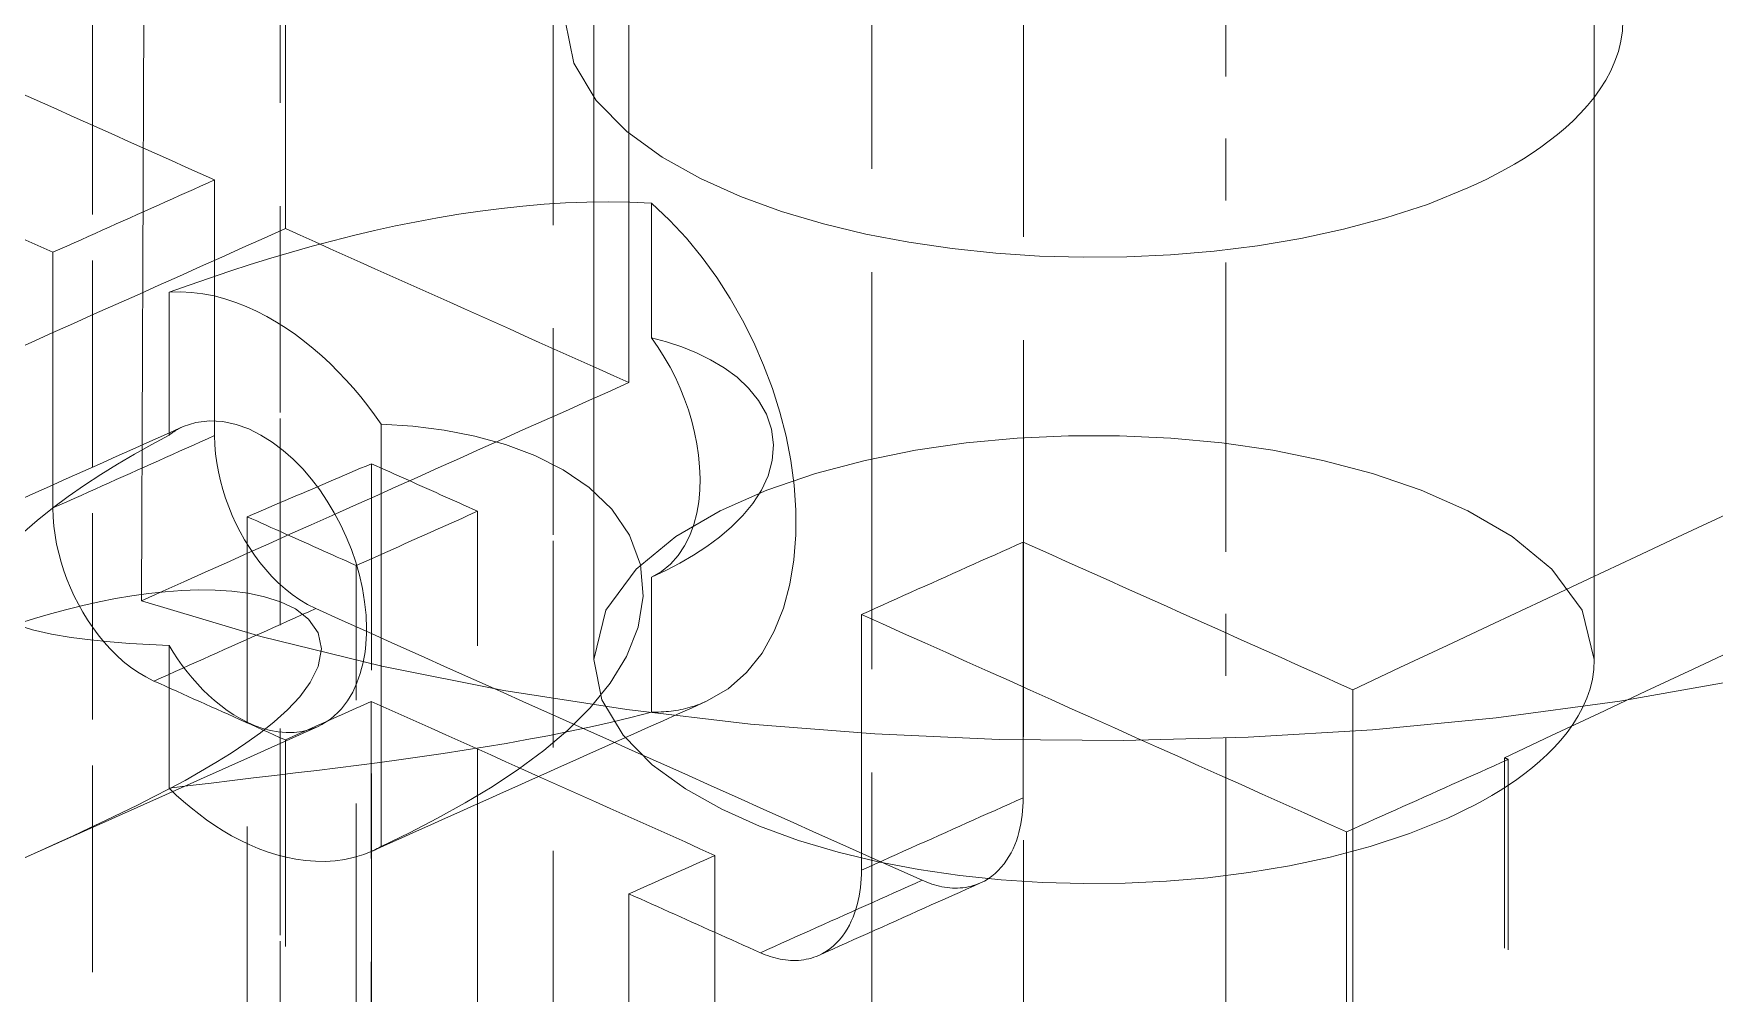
# Model space of a CAD drawing. Header units: millimetres. Extents: x 10 to 410, y 10 to 287.
# Drawn here: x 306.114 to 310.183, y 203.581 to 205.904 of the extents above; entities that cross this region are included whole.
import ezdxf

# ---------------------------------------------------------------- set-up
doc = ezdxf.new("R2010")
doc.units = ezdxf.units.MM
doc.linetypes.add('CENTER', pattern=[1.15, 0.7, -0.15, 0.15, -0.15])
doc.linetypes.add('DASHED', pattern=[0.75, 0.5, -0.25])
doc.layers.add('CENTER', color=4, linetype='CENTER', lineweight=13)
doc.layers.add('HIDDEN', color=8, linetype='DASHED', lineweight=18)

msp = doc.modelspace()

# ---------------------------------------------------------------- linework, layer by layer
at = {"layer": 'CENTER'}
msp.add_line((309, 169), (309, 273), dxfattribs=at)
at = {"layer": 'HIDDEN'}
for points in [[(307.4696, 204.389), (307.4696, 204.7845), (307.4696, 205.18), (307.4696, 205.5755), (307.4696, 205.971), (307.4696, 206.3664), (307.4696, 206.7619), (307.4696, 207.1574), (307.4696, 207.5529), (307.4696, 207.9484), (307.4696, 208.3439), (307.4696, 208.7394), (307.4696, 209.1349), (307.4696, 209.5304), (307.4696, 209.9258), (307.4696, 210.3213), (307.4696, 210.7168), (307.4696, 211.1123), (307.4696, 211.5078), (307.4696, 211.9033), (307.4696, 212.2988), (307.4696, 212.6943), (307.4696, 213.0898), (307.4696, 213.4852)], [(309.8919, 204.389), (309.8919, 204.7845), (309.8919, 205.18), (309.8919, 205.5755), (309.8919, 205.971), (309.8919, 206.3664), (309.8919, 206.7619), (309.8919, 207.1574), (309.8919, 207.5529), (309.8919, 207.9484), (309.8919, 208.3439), (309.8919, 208.7394), (309.8919, 209.1349), (309.8919, 209.5304), (309.8919, 209.9258), (309.8919, 210.3213), (309.8919, 210.7168), (309.8919, 211.1123), (309.8919, 211.5078), (309.8919, 211.9033), (309.8919, 212.2988), (309.8919, 212.6943), (309.8919, 213.0898), (309.8919, 213.4852)], [(306.7231, 205.4322), (306.7231, 205.638), (306.7231, 205.8438), (306.7231, 206.0496), (306.7231, 206.2554), (306.7231, 206.4613), (306.7231, 206.6671), (306.7231, 206.8729), (306.7231, 207.0787), (306.7231, 207.2846), (306.7231, 207.4904), (306.7231, 207.6962), (306.7231, 207.902), (306.7231, 208.1078), (306.7231, 208.3137), (306.7231, 208.5195), (306.7231, 208.7253), (306.7231, 208.9311), (306.7231, 209.137), (306.7231, 209.3428), (306.7231, 209.5486), (306.7231, 209.7544), (306.7231, 209.9602), (306.7231, 210.1661)], [(307.5549, 205.0596), (307.5549, 205.2654), (307.5549, 205.4712), (307.5549, 205.677), (307.5549, 205.8829), (307.5549, 206.0887), (307.5549, 206.2945), (307.5549, 206.5003), (307.5549, 206.7062), (307.5549, 206.912), (307.5549, 207.1178), (307.5549, 207.3236), (307.5549, 207.5294), (307.5549, 207.7353), (307.5549, 207.9411), (307.5549, 208.1469), (307.5549, 208.3527), (307.5549, 208.5586), (307.5549, 208.7644), (307.5549, 208.9702), (307.5549, 209.176), (307.5549, 209.3818), (307.5549, 209.5877), (307.5549, 209.7935)], [(306.3925, 209.1803), (306.3917, 208.9782), (306.391, 208.7761), (306.3902, 208.5739), (306.3895, 208.3718), (306.3887, 208.1697), (306.388, 207.9676), (306.3872, 207.7654), (306.3865, 207.5633), (306.3857, 207.3612), (306.3849, 207.1591), (306.3842, 206.9569), (306.3834, 206.7548), (306.3827, 206.5527), (306.3819, 206.3506), (306.3812, 206.1484), (306.3804, 205.9463), (306.3797, 205.7442), (306.3789, 205.5421), (306.3782, 205.3399), (306.3774, 205.1378), (306.3767, 204.9357), (306.3759, 204.7336), (306.3752, 204.5314)], [(306.7108, 178.4316), (306.7108, 179.6962), (306.7108, 180.9607), (306.7108, 182.2252), (306.7108, 183.4898), (306.7108, 184.7543), (306.7108, 186.0188), (306.7108, 187.2833), (306.7108, 188.5479), (306.7108, 189.8124), (306.7108, 191.0769), (306.7108, 192.3415), (306.7108, 193.606), (306.7108, 194.8705), (306.7108, 196.1351), (306.7108, 197.3996), (306.7108, 198.6641), (306.7108, 199.9286), (306.7108, 201.1932), (306.7108, 202.4577), (306.7108, 203.7222), (306.7108, 204.9868), (306.7108, 206.2513), (306.7108, 207.5158)], [(308.143, 179.4017), (308.143, 180.6124), (308.143, 181.8231), (308.143, 183.0338), (308.143, 184.2446), (308.143, 185.4553), (308.143, 186.666), (308.143, 187.8767), (308.143, 189.0874), (308.143, 190.2982), (308.143, 191.5089), (308.143, 192.7196), (308.143, 193.9303), (308.143, 195.1411), (308.143, 196.3518), (308.143, 197.5625), (308.143, 198.7732), (308.143, 199.9839), (308.143, 201.1947), (308.143, 202.4054), (308.143, 203.6161), (308.143, 204.8268), (308.143, 206.0375), (308.143, 207.2483)], [(307.3714, 178.1358), (307.3714, 179.4003), (307.3714, 180.6648), (307.3714, 181.9293), (307.3714, 183.1939), (307.3714, 184.4584), (307.3714, 185.7229), (307.3714, 186.9875), (307.3714, 188.252), (307.3714, 189.5165), (307.3714, 190.7811), (307.3714, 192.0456), (307.3714, 193.3101), (307.3714, 194.5746), (307.3714, 195.8392), (307.3714, 197.1037), (307.3714, 198.3682), (307.3714, 199.6328), (307.3714, 200.8973), (307.3714, 202.1618), (307.3714, 203.4264), (307.3714, 204.6909), (307.3714, 205.9554), (307.3714, 207.2199)], [(308.51, 179.2373), (308.51, 180.448), (308.51, 181.6588), (308.51, 182.8695), (308.51, 184.0802), (308.51, 185.2909), (308.51, 186.5016), (308.51, 187.7124), (308.51, 188.9231), (308.51, 190.1338), (308.51, 191.3445), (308.51, 192.5552), (308.51, 193.766), (308.51, 194.9767), (308.51, 196.1874), (308.51, 197.3981), (308.51, 198.6088), (308.51, 199.8196), (308.51, 201.0303), (308.51, 202.241), (308.51, 203.4517), (308.51, 204.6624), (308.51, 205.8732), (308.51, 207.0839)], [(306.2562, 192.6289), (306.2562, 193.2402), (306.2562, 193.8515), (306.2562, 194.4628), (306.2562, 195.0741), (306.2562, 195.6854), (306.2562, 196.2967), (306.2562, 196.908), (306.2562, 197.5193), (306.2562, 198.1306), (306.2562, 198.7419), (306.2562, 199.3532), (306.2562, 199.9645), (306.2562, 200.5758), (306.2562, 201.1871), (306.2562, 201.7984), (306.2562, 202.4097), (306.2562, 203.021), (306.2562, 203.6323), (306.2562, 204.2437), (306.2562, 204.855), (306.2562, 205.4663), (306.2562, 206.0776), (306.2562, 206.6889)], [(306.3752, 204.5314), (306.6639, 204.445), (306.9566, 204.3731), (307.2522, 204.3144), (307.5501, 204.268), (307.8494, 204.233), (308.1499, 204.2091), (308.451, 204.1959), (308.7524, 204.1931), (309.0538, 204.2009), (309.3546, 204.2191), (309.6546, 204.2483), (309.9533, 204.2886), (310.2502, 204.3408), (310.5445, 204.4056), (310.8355, 204.4842), (311.1219, 204.5781), (311.402, 204.6895), (311.6731, 204.821), (311.9311, 204.9767), (312.1686, 205.1618), (312.3726, 205.3831), (312.5192, 205.6454), (312.5737, 205.9401)], [(307.4004, 205.936), (307.4213, 205.8329), (307.4757, 205.7424), (307.55, 205.6671), (307.6356, 205.6049), (307.7279, 205.5531), (307.8246, 205.5098), (307.9241, 205.4735), (308.0256, 205.4434), (308.1286, 205.4188), (308.2327, 205.399), (308.3375, 205.3837), (308.4428, 205.3727), (308.5485, 205.3658), (308.6544, 205.3628), (308.7603, 205.3638), (308.8661, 205.3688), (308.9717, 205.3777), (309.0768, 205.3908), (309.1812, 205.4083), (309.2848, 205.4305), (309.3871, 205.4579), (309.4878, 205.4909), (309.586, 205.5306)], [(309.586, 205.5306), (309.609, 205.5411), (309.6318, 205.5522), (309.6543, 205.5637), (309.6766, 205.5757), (309.6986, 205.5882), (309.7203, 205.6013), (309.7416, 205.615), (309.7624, 205.6293), (309.7829, 205.6443), (309.8028, 205.6599), (309.8221, 205.6762), (309.8408, 205.6934), (309.8586, 205.7113), (309.8756, 205.7301), (309.8916, 205.7497), (309.9064, 205.7702), (309.9198, 205.7917), (309.9318, 205.814), (309.9419, 205.8372), (309.9501, 205.8611), (309.9562, 205.8857), (309.9598, 205.9108), (309.9611, 205.936)], [(306.1604, 205.3748), (306.1094, 205.3977), (306.0583, 205.4205), (306.0072, 205.4434), (305.9562, 205.4663), (305.9051, 205.4891), (305.8541, 205.512), (305.803, 205.5349), (305.752, 205.5577), (305.7009, 205.5806), (305.6498, 205.6035), (305.5988, 205.6264), (305.5477, 205.6492), (305.4967, 205.6721), (305.4456, 205.695), (305.3946, 205.7178), (305.3435, 205.7407), (305.2924, 205.7636), (305.2414, 205.7864), (305.1903, 205.8093), (305.1393, 205.8322), (305.0882, 205.855), (305.0371, 205.8779), (304.9861, 205.9008)], [(305.7539, 205.9075), (305.7886, 205.892), (305.8233, 205.8764), (305.858, 205.8609), (305.8927, 205.8454), (305.9274, 205.8298), (305.9621, 205.8143), (305.9968, 205.7987), (306.0315, 205.7832), (306.0662, 205.7676), (306.1009, 205.7521), (306.1356, 205.7366), (306.1703, 205.721), (306.205, 205.7055), (306.2397, 205.6899), (306.2744, 205.6744), (306.3091, 205.6589), (306.3438, 205.6433), (306.3785, 205.6278), (306.4132, 205.6122), (306.4479, 205.5967), (306.4826, 205.5812), (306.5173, 205.5656), (306.552, 205.5501)], [(306.1604, 205.3748), (306.1774, 205.3824), (306.1945, 205.39), (306.2115, 205.3977), (306.2285, 205.4053), (306.2455, 205.4129), (306.2626, 205.4205), (306.2796, 205.4281), (306.2966, 205.4358), (306.3136, 205.4434), (306.3307, 205.451), (306.3477, 205.4586), (306.3647, 205.4662), (306.3817, 205.4739), (306.3987, 205.4815), (306.4158, 205.4891), (306.4328, 205.4967), (306.4498, 205.5043), (306.4668, 205.512), (306.4839, 205.5196), (306.5009, 205.5272), (306.5179, 205.5348), (306.5349, 205.5424), (306.552, 205.5501)], [(306.552, 205.5501), (306.552, 205.5232), (306.552, 205.4963), (306.552, 205.4694), (306.552, 205.4425), (306.552, 205.4155), (306.552, 205.3886), (306.552, 205.3617), (306.552, 205.3348), (306.552, 205.3079), (306.552, 205.281), (306.552, 205.2541), (306.552, 205.2272), (306.552, 205.2003), (306.552, 205.1734), (306.552, 205.1465), (306.552, 205.1196), (306.552, 205.0927), (306.552, 205.0658), (306.552, 205.0389), (306.552, 205.012), (306.552, 204.9851), (306.552, 204.9582), (306.552, 204.9313)], [(311.935, 205.5497), (311.8208, 205.4961), (311.7065, 205.4424), (311.5923, 205.3888), (311.478, 205.3351), (311.3638, 205.2815), (311.2495, 205.2279), (311.1353, 205.1742), (311.021, 205.1206), (310.9068, 205.0669), (310.7925, 205.0133), (310.6782, 204.9597), (310.564, 204.906), (310.4497, 204.8524), (310.3355, 204.7987), (310.2212, 204.7451), (310.107, 204.6914), (309.9927, 204.6378), (309.8785, 204.5842), (309.7642, 204.5305), (309.6499, 204.4769), (309.5357, 204.4232), (309.4214, 204.3696), (309.3072, 204.316)], [(306.4415, 205.278), (306.4904, 205.2956), (306.5395, 205.3126), (306.5888, 205.3291), (306.6383, 205.3451), (306.6879, 205.3604), (306.7378, 205.3752), (306.7878, 205.3893), (306.838, 205.4027), (306.8884, 205.4155), (306.939, 205.4274), (306.9897, 205.4386), (307.0407, 205.4489), (307.0918, 205.4584), (307.143, 205.467), (307.1945, 205.4746), (307.246, 205.4812), (307.2977, 205.4867), (307.3495, 205.4911), (307.4014, 205.4943), (307.4533, 205.4963), (307.5053, 205.4969), (307.5572, 205.4962), (307.6092, 205.4941)], [(307.6092, 205.1677), (307.6092, 205.1819), (307.6092, 205.1961), (307.6092, 205.2103), (307.6092, 205.2245), (307.6092, 205.2386), (307.6092, 205.2528), (307.6092, 205.267), (307.6092, 205.2812), (307.6092, 205.2954), (307.6092, 205.3096), (307.6092, 205.3238), (307.6092, 205.338), (307.6092, 205.3522), (307.6092, 205.3663), (307.6092, 205.3805), (307.6092, 205.3947), (307.6092, 205.4089), (307.6092, 205.4231), (307.6092, 205.4373), (307.6092, 205.4515), (307.6092, 205.4657), (307.6092, 205.4799), (307.6092, 205.4941)], [(307.7427, 204.288), (307.7947, 204.318), (307.8398, 204.3578), (307.8771, 204.4049), (307.9065, 204.4574), (307.9287, 204.5133), (307.9444, 204.5714), (307.9543, 204.6307), (307.959, 204.6907), (307.959, 204.7509), (307.9548, 204.8109), (307.9468, 204.8706), (307.9352, 204.9296), (307.9202, 204.9879), (307.9021, 205.0453), (307.881, 205.1017), (307.8569, 205.1568), (307.8299, 205.2106), (307.8001, 205.263), (307.7676, 205.3136), (307.7322, 205.3623), (307.6941, 205.4088), (307.6531, 205.4529), (307.6092, 205.4941)], [(305.5433, 204.904), (305.5946, 204.927), (305.6459, 204.95), (305.6972, 204.9729), (305.7485, 204.9959), (305.7998, 205.0188), (305.8511, 205.0418), (305.9024, 205.0648), (305.9537, 205.0877), (306.005, 205.1107), (306.0563, 205.1336), (306.1076, 205.1566), (306.1589, 205.1796), (306.2102, 205.2025), (306.2615, 205.2255), (306.3128, 205.2485), (306.364, 205.2714), (306.4153, 205.2944), (306.4666, 205.3173), (306.5179, 205.3403), (306.5692, 205.3633), (306.6205, 205.3862), (306.6718, 205.4092), (306.7231, 205.4322)], [(307.5549, 205.0596), (307.5187, 205.0758), (307.4826, 205.092), (307.4464, 205.1082), (307.4102, 205.1244), (307.3741, 205.1406), (307.3379, 205.1568), (307.3018, 205.173), (307.2656, 205.1892), (307.2294, 205.2054), (307.1933, 205.2216), (307.1571, 205.2378), (307.1209, 205.254), (307.0848, 205.2702), (307.0486, 205.2864), (307.0124, 205.3026), (306.9763, 205.3188), (306.9401, 205.335), (306.9039, 205.3512), (306.8678, 205.3674), (306.8316, 205.3836), (306.7954, 205.3998), (306.7593, 205.416), (306.7231, 205.4322)], [(306.1604, 205.3748), (306.1604, 205.3479), (306.1604, 205.321), (306.1604, 205.2941), (306.1604, 205.2672), (306.1604, 205.2403), (306.1604, 205.2134), (306.1604, 205.1865), (306.1604, 205.1596), (306.1604, 205.1326), (306.1604, 205.1057), (306.1604, 205.0788), (306.1604, 205.0519), (306.1604, 205.025), (306.1604, 204.9981), (306.1604, 204.9712), (306.1604, 204.9443), (306.1604, 204.9174), (306.1604, 204.8905), (306.1604, 204.8636), (306.1604, 204.8367), (306.1604, 204.8098), (306.1604, 204.7829), (306.1604, 204.756)], [(309.6742, 204.1516), (309.7884, 204.2052), (309.9027, 204.2589), (310.0169, 204.3125), (310.1312, 204.3661), (310.2454, 204.4198), (310.3597, 204.4734), (310.4739, 204.5271), (310.5882, 204.5807), (310.7025, 204.6344), (310.8167, 204.688), (310.931, 204.7416), (311.0452, 204.7953), (311.1595, 204.8489), (311.2737, 204.9026), (311.388, 204.9562), (311.5022, 205.0098), (311.6165, 205.0635), (311.7307, 205.1171), (311.845, 205.1708), (311.9593, 205.2244), (312.0735, 205.2781), (312.1878, 205.3317), (312.302, 205.3853)], [(306.4415, 205.278), (306.4689, 205.279), (306.4963, 205.2777), (306.5235, 205.2744), (306.5504, 205.2692), (306.577, 205.2623), (306.603, 205.2537), (306.6286, 205.2437), (306.6535, 205.2323), (306.6779, 205.2197), (306.7017, 205.206), (306.7248, 205.1913), (306.7474, 205.1757), (306.7693, 205.1592), (306.7906, 205.142), (306.8113, 205.1239), (306.8314, 205.1053), (306.8509, 205.0859), (306.8697, 205.066), (306.888, 205.0456), (306.9057, 205.0246), (306.9228, 205.0032), (306.9393, 204.9813), (306.9553, 204.9589)], [(306.4415, 204.9322), (306.4415, 204.9472), (306.4415, 204.9623), (306.4415, 204.9773), (306.4415, 204.9923), (306.4415, 205.0074), (306.4415, 205.0224), (306.4415, 205.0374), (306.4415, 205.0525), (306.4415, 205.0675), (306.4415, 205.0826), (306.4415, 205.0976), (306.4415, 205.1126), (306.4415, 205.1277), (306.4415, 205.1427), (306.4415, 205.1577), (306.4415, 205.1728), (306.4415, 205.1878), (306.4415, 205.2029), (306.4415, 205.2179), (306.4415, 205.2329), (306.4415, 205.248), (306.4415, 205.263), (306.4415, 205.278)], [(307.6092, 204.5884), (307.6439, 204.6047), (307.6779, 204.6225), (307.711, 204.6417), (307.7432, 204.6627), (307.774, 204.6854), (307.8032, 204.7103), (307.8304, 204.7374), (307.8548, 204.7669), (307.8756, 204.7991), (307.8917, 204.8339), (307.9018, 204.8708), (307.9048, 204.909), (307.9, 204.947), (307.8876, 204.9832), (307.8687, 205.0165), (307.8445, 205.0463), (307.8165, 205.0725), (307.7857, 205.0952), (307.7527, 205.1148), (307.7183, 205.1316), (307.6827, 205.1459), (307.6462, 205.1578), (307.6092, 205.1677)], [(307.6092, 204.5884), (307.6337, 204.6022), (307.6554, 204.62), (307.6741, 204.641), (307.6896, 204.6645), (307.7021, 204.6897), (307.7118, 204.7161), (307.7189, 204.7434), (307.7237, 204.7711), (307.7264, 204.7991), (307.7271, 204.8273), (307.7261, 204.8554), (307.7235, 204.8834), (307.7194, 204.9113), (307.7139, 204.9389), (307.7071, 204.9662), (307.6989, 204.9932), (307.6895, 205.0197), (307.679, 205.0458), (307.6673, 205.0714), (307.6544, 205.0965), (307.6405, 205.1209), (307.6254, 205.1447), (307.6092, 205.1677)], [(306.3752, 204.5314), (306.4264, 204.5544), (306.4777, 204.5774), (306.529, 204.6003), (306.5803, 204.6233), (306.6316, 204.6463), (306.6829, 204.6692), (306.7342, 204.6922), (306.7855, 204.7151), (306.8368, 204.7381), (306.8881, 204.7611), (306.9394, 204.784), (306.9907, 204.807), (307.042, 204.83), (307.0933, 204.8529), (307.1446, 204.8759), (307.1959, 204.8988), (307.2471, 204.9218), (307.2984, 204.9448), (307.3497, 204.9677), (307.401, 204.9907), (307.4523, 205.0136), (307.5036, 205.0366), (307.5549, 205.0596)], [(305.5457, 204.5366), (305.5861, 204.5547), (305.6265, 204.5728), (305.667, 204.5909), (305.7074, 204.609), (305.7478, 204.6271), (305.7883, 204.6452), (305.8287, 204.6633), (305.8691, 204.6814), (305.9096, 204.6995), (305.95, 204.7176), (305.9904, 204.7357), (306.0309, 204.7538), (306.0713, 204.7719), (306.1117, 204.79), (306.1522, 204.8081), (306.1926, 204.8262), (306.233, 204.8443), (306.2735, 204.8624), (306.3139, 204.8805), (306.3543, 204.8986), (306.3948, 204.9167), (306.4352, 204.9348), (306.4756, 204.9529)], [(306.4415, 204.9322), (306.4428, 204.9333), (306.4442, 204.9343), (306.4456, 204.9354), (306.447, 204.9364), (306.4484, 204.9374), (306.4499, 204.9384), (306.4513, 204.9394), (306.4528, 204.9403), (306.4542, 204.9413), (306.4557, 204.9422), (306.4572, 204.9432), (306.4586, 204.9441), (306.4601, 204.9449), (306.4617, 204.9458), (306.4632, 204.9467), (306.4647, 204.9475), (306.4662, 204.9483), (306.4678, 204.9491), (306.4693, 204.9499), (306.4709, 204.9507), (306.4725, 204.9515), (306.474, 204.9522), (306.4756, 204.9529)], [(306.4756, 204.9529), (306.5066, 204.9631), (306.5391, 204.9671), (306.5717, 204.9652), (306.6037, 204.9583), (306.6345, 204.9472), (306.6638, 204.9326), (306.6915, 204.9152), (306.7176, 204.8955), (306.7421, 204.8738), (306.7651, 204.8505), (306.7865, 204.8257), (306.8063, 204.7997), (306.8247, 204.7726), (306.8415, 204.7445), (306.8569, 204.7156), (306.8707, 204.686), (306.8829, 204.6556), (306.8936, 204.6246), (306.9025, 204.5932), (306.9097, 204.5612), (306.9151, 204.5289), (306.9184, 204.4964), (306.9196, 204.4637)], [(306.9553, 203.9364), (307.024, 203.9698), (307.0918, 204.0048), (307.1586, 204.0419), (307.224, 204.0813), (307.2876, 204.1235), (307.3489, 204.169), (307.4071, 204.2185), (307.461, 204.2725), (307.5091, 204.3318), (307.549, 204.3968), (307.5772, 204.4676), (307.5897, 204.5428), (307.583, 204.6186), (307.5566, 204.6901), (307.5136, 204.753), (307.4586, 204.8058), (307.3956, 204.8487), (307.3273, 204.883), (307.2558, 204.9096), (307.1822, 204.9298), (307.1072, 204.9442), (307.0314, 204.9538), (306.9553, 204.9589)], [(306.9553, 203.9364), (306.9553, 203.9809), (306.9553, 204.0253), (306.9553, 204.0698), (306.9553, 204.1142), (306.9553, 204.1587), (306.9553, 204.2032), (306.9553, 204.2476), (306.9553, 204.2921), (306.9553, 204.3365), (306.9553, 204.381), (306.9553, 204.4255), (306.9553, 204.4699), (306.9553, 204.5144), (306.9553, 204.5588), (306.9553, 204.6033), (306.9553, 204.6477), (306.9553, 204.6922), (306.9553, 204.7367), (306.9553, 204.7811), (306.9553, 204.8256), (306.9553, 204.87), (306.9553, 204.9145), (306.9553, 204.9589)], [(306.4415, 204.4235), (306.3939, 204.4255), (306.3464, 204.4283), (306.2989, 204.432), (306.2515, 204.4367), (306.2043, 204.4428), (306.1573, 204.4507), (306.1109, 204.4612), (306.0657, 204.4759), (306.0239, 204.4985), (305.9959, 204.536), (305.9993, 204.5827), (306.0222, 204.6242), (306.0524, 204.661), (306.0862, 204.6945), (306.122, 204.7259), (306.1593, 204.7555), (306.1976, 204.7838), (306.2367, 204.8109), (306.2766, 204.837), (306.317, 204.8621), (306.358, 204.8863), (306.3995, 204.9096), (306.4415, 204.9322)], [(306.552, 204.9313), (306.5349, 204.9236), (306.5179, 204.916), (306.5009, 204.9084), (306.4839, 204.9008), (306.4668, 204.8932), (306.4498, 204.8855), (306.4328, 204.8779), (306.4158, 204.8703), (306.3987, 204.8627), (306.3817, 204.855), (306.3647, 204.8474), (306.3477, 204.8398), (306.3307, 204.8322), (306.3136, 204.8246), (306.2966, 204.8169), (306.2796, 204.8093), (306.2626, 204.8017), (306.2455, 204.7941), (306.2285, 204.7865), (306.2115, 204.7788), (306.1945, 204.7712), (306.1774, 204.7636), (306.1604, 204.756)], [(306.552, 204.9313), (306.5526, 204.9091), (306.5543, 204.8871), (306.5572, 204.8652), (306.5611, 204.8434), (306.566, 204.8218), (306.5718, 204.8005), (306.5784, 204.7794), (306.586, 204.7586), (306.5944, 204.7381), (306.6036, 204.718), (306.6136, 204.6983), (306.6244, 204.679), (306.636, 204.6602), (306.6484, 204.6418), (306.6616, 204.6241), (306.6756, 204.6069), (306.6904, 204.5905), (306.706, 204.5748), (306.7225, 204.56), (306.7397, 204.5462), (306.7579, 204.5335), (306.7768, 204.5221), (306.7966, 204.5123)], [(309.8919, 204.389), (309.8622, 204.5084), (309.7888, 204.6079), (309.6931, 204.6867), (309.586, 204.7493), (309.4725, 204.7994), (309.355, 204.8395), (309.235, 204.8712), (309.1133, 204.8956), (308.9904, 204.9133), (308.8668, 204.9249), (308.7428, 204.9306), (308.6187, 204.9306), (308.4947, 204.9249), (308.3711, 204.9133), (308.2482, 204.8956), (308.1265, 204.8712), (308.0065, 204.8395), (307.889, 204.7994), (307.7755, 204.7493), (307.6684, 204.6867), (307.5727, 204.6079), (307.4993, 204.5084), (307.4696, 204.389)], [(306.6309, 204.7348), (306.6439, 204.7404), (306.657, 204.7459), (306.6701, 204.7515), (306.6831, 204.7571), (306.6962, 204.7627), (306.7093, 204.7683), (306.7224, 204.7738), (306.7354, 204.7794), (306.7485, 204.785), (306.7616, 204.7906), (306.7746, 204.7962), (306.7877, 204.8017), (306.8008, 204.8073), (306.8139, 204.8129), (306.8269, 204.8185), (306.84, 204.8241), (306.8531, 204.8296), (306.8662, 204.8352), (306.8792, 204.8408), (306.8923, 204.8464), (306.9054, 204.852), (306.9184, 204.8575), (306.9315, 204.8631)], [(306.9315, 204.8631), (306.9315, 203.7869), (306.9315, 202.7107), (306.9315, 201.6345), (306.9315, 200.5583), (306.9315, 199.4821), (306.9315, 198.4059), (306.9315, 197.3297), (306.9315, 196.2535), (306.9315, 195.1774), (306.9315, 194.1012), (306.9315, 193.025), (306.9315, 191.9488), (306.9315, 190.8726), (306.9315, 189.7964), (306.9315, 188.7202), (306.9315, 187.644), (306.9315, 186.5678), (306.9315, 185.4916), (306.9315, 184.4154), (306.9315, 183.3392), (306.9315, 182.263), (306.9315, 181.1868), (306.9315, 180.1106)], [(306.9315, 204.8631), (306.9427, 204.8581), (306.9538, 204.8531), (306.965, 204.8481), (306.9762, 204.8431), (306.9874, 204.8381), (306.9985, 204.8331), (307.0097, 204.8281), (307.0209, 204.8231), (307.032, 204.8181), (307.0432, 204.8131), (307.0544, 204.8081), (307.0655, 204.8031), (307.0767, 204.7981), (307.0879, 204.7931), (307.099, 204.7881), (307.1102, 204.7831), (307.1214, 204.7781), (307.1325, 204.7731), (307.1437, 204.7681), (307.1549, 204.7631), (307.1661, 204.7581), (307.1772, 204.7531), (307.1884, 204.7481)], [(306.1604, 204.756), (306.161, 204.7339), (306.1628, 204.7118), (306.1657, 204.6899), (306.1695, 204.6681), (306.1744, 204.6465), (306.1802, 204.6252), (306.1869, 204.6041), (306.1944, 204.5833), (306.2028, 204.5628), (306.212, 204.5427), (306.2221, 204.523), (306.2329, 204.5037), (306.2445, 204.4849), (306.2569, 204.4666), (306.2701, 204.4488), (306.2841, 204.4317), (306.2989, 204.4152), (306.3145, 204.3995), (306.3309, 204.3847), (306.3482, 204.3709), (306.3663, 204.3583), (306.3853, 204.3469), (306.4051, 204.337)], [(306.8947, 204.6166), (306.9075, 204.6223), (306.9203, 204.628), (306.933, 204.6337), (306.9458, 204.6395), (306.9586, 204.6452), (306.9713, 204.6509), (306.9841, 204.6566), (306.9969, 204.6623), (307.0096, 204.668), (307.0224, 204.6737), (307.0352, 204.6795), (307.0479, 204.6852), (307.0607, 204.6909), (307.0735, 204.6966), (307.0862, 204.7023), (307.099, 204.708), (307.1118, 204.7138), (307.1246, 204.7195), (307.1373, 204.7252), (307.1501, 204.7309), (307.1629, 204.7366), (307.1756, 204.7423), (307.1884, 204.7481)], [(307.1884, 179.9955), (307.1884, 181.0717), (307.1884, 182.1479), (307.1884, 183.2241), (307.1884, 184.3003), (307.1884, 185.3765), (307.1884, 186.4527), (307.1884, 187.5289), (307.1884, 188.6051), (307.1884, 189.6813), (307.1884, 190.7575), (307.1884, 191.8337), (307.1884, 192.9099), (307.1884, 193.9861), (307.1884, 195.0623), (307.1884, 196.1385), (307.1884, 197.2147), (307.1884, 198.2909), (307.1884, 199.3671), (307.1884, 200.4433), (307.1884, 201.5195), (307.1884, 202.5957), (307.1884, 203.6719), (307.1884, 204.7481)], [(306.6309, 204.7348), (306.6309, 203.6586), (306.6309, 202.5824), (306.6309, 201.5062), (306.6309, 200.43), (306.6309, 199.3538), (306.6309, 198.2776), (306.6309, 197.2014), (306.6309, 196.1252), (306.6309, 195.049), (306.6309, 193.9728), (306.6309, 192.8966), (306.6309, 191.8204), (306.6309, 190.7442), (306.6309, 189.668), (306.6309, 188.5918), (306.6309, 187.5157), (306.6309, 186.4395), (306.6309, 185.3633), (306.6309, 184.2871), (306.6309, 183.2109), (306.6309, 182.1347), (306.6309, 181.0585), (306.6309, 179.9823)], [(306.6309, 204.7348), (306.6423, 204.7296), (306.6538, 204.7245), (306.6653, 204.7194), (306.6767, 204.7142), (306.6882, 204.7091), (306.6997, 204.704), (306.7112, 204.6988), (306.7226, 204.6937), (306.7341, 204.6885), (306.7456, 204.6834), (306.7571, 204.6783), (306.7685, 204.6731), (306.78, 204.668), (306.7915, 204.6628), (306.8029, 204.6577), (306.8144, 204.6526), (306.8259, 204.6474), (306.8374, 204.6423), (306.8488, 204.6371), (306.8603, 204.632), (306.8718, 204.6269), (306.8833, 204.6217), (306.8947, 204.6166)], [(308.5092, 204.6734), (308.4921, 204.6658), (308.4751, 204.6582), (308.4581, 204.6505), (308.4411, 204.6429), (308.424, 204.6353), (308.407, 204.6277), (308.39, 204.6201), (308.373, 204.6124), (308.3559, 204.6048), (308.3389, 204.5972), (308.3219, 204.5896), (308.3049, 204.582), (308.2878, 204.5743), (308.2708, 204.5667), (308.2538, 204.5591), (308.2368, 204.5515), (308.2197, 204.5438), (308.2027, 204.5362), (308.1857, 204.5286), (308.1687, 204.521), (308.1517, 204.5134), (308.1346, 204.5057), (308.1176, 204.4981)], [(308.5092, 204.6734), (308.5439, 204.6579), (308.5786, 204.6423), (308.6132, 204.6268), (308.6479, 204.6112), (308.6826, 204.5957), (308.7173, 204.5802), (308.752, 204.5646), (308.7867, 204.5491), (308.8214, 204.5335), (308.8561, 204.518), (308.8908, 204.5025), (308.9255, 204.4869), (308.9602, 204.4714), (308.9949, 204.4558), (309.0296, 204.4403), (309.0643, 204.4247), (309.099, 204.4092), (309.1337, 204.3937), (309.1684, 204.3781), (309.2031, 204.3626), (309.2378, 204.347), (309.2725, 204.3315), (309.3072, 204.316)], [(308.5092, 204.6734), (308.5092, 204.6465), (308.5092, 204.6196), (308.5092, 204.5927), (308.5092, 204.5658), (308.5092, 204.5389), (308.5092, 204.512), (308.5092, 204.4851), (308.5092, 204.4582), (308.5092, 204.4313), (308.5092, 204.4044), (308.5092, 204.3775), (308.5092, 204.3505), (308.5092, 204.3236), (308.5092, 204.2967), (308.5092, 204.2698), (308.5092, 204.2429), (308.5092, 204.216), (308.5092, 204.1891), (308.5092, 204.1622), (308.5092, 204.1353), (308.5092, 204.1084), (308.5092, 204.0815), (308.5092, 204.0546)], [(306.8947, 179.8641), (306.8947, 180.9403), (306.8947, 182.0165), (306.8947, 183.0927), (306.8947, 184.1689), (306.8947, 185.2451), (306.8947, 186.3213), (306.8947, 187.3975), (306.8947, 188.4737), (306.8947, 189.5499), (306.8947, 190.626), (306.8947, 191.7022), (306.8947, 192.7784), (306.8947, 193.8546), (306.8947, 194.9308), (306.8947, 196.007), (306.8947, 197.0832), (306.8947, 198.1594), (306.8947, 199.2356), (306.8947, 200.3118), (306.8947, 201.388), (306.8947, 202.4642), (306.8947, 203.5404), (306.8947, 204.6166)], [(307.6092, 204.262), (307.6092, 204.2762), (307.6092, 204.2904), (307.6092, 204.3046), (307.6092, 204.3188), (307.6092, 204.333), (307.6092, 204.3471), (307.6092, 204.3613), (307.6092, 204.3755), (307.6092, 204.3897), (307.6092, 204.4039), (307.6092, 204.4181), (307.6092, 204.4323), (307.6092, 204.4465), (307.6092, 204.4607), (307.6092, 204.4748), (307.6092, 204.489), (307.6092, 204.5032), (307.6092, 204.5174), (307.6092, 204.5316), (307.6092, 204.5458), (307.6092, 204.56), (307.6092, 204.5742), (307.6092, 204.5884)], [(305.9635, 204.436), (306.0012, 204.4503), (306.0392, 204.4638), (306.0775, 204.4767), (306.116, 204.4888), (306.1548, 204.5001), (306.1938, 204.5106), (306.233, 204.5202), (306.2724, 204.5289), (306.312, 204.5367), (306.3518, 204.5434), (306.3918, 204.5489), (306.4319, 204.5533), (306.4722, 204.5562), (306.5125, 204.5575), (306.5529, 204.5571), (306.5932, 204.5546), (306.6332, 204.5495), (306.6727, 204.5413), (306.7112, 204.5291), (306.7475, 204.5116), (306.7794, 204.4871), (306.8023, 204.4541), (306.8104, 204.4148)], [(306.7966, 204.5123), (306.7796, 204.5046), (306.7626, 204.497), (306.7455, 204.4894), (306.7285, 204.4818), (306.7115, 204.4742), (306.6945, 204.4665), (306.6774, 204.4589), (306.6604, 204.4513), (306.6434, 204.4437), (306.6264, 204.4361), (306.6093, 204.4284), (306.5923, 204.4208), (306.5753, 204.4132), (306.5583, 204.4056), (306.5413, 204.398), (306.5242, 204.3903), (306.5072, 204.3827), (306.4902, 204.3751), (306.4732, 204.3675), (306.4561, 204.3599), (306.4391, 204.3522), (306.4221, 204.3446), (306.4051, 204.337)], [(308.2645, 203.8548), (308.2007, 203.8834), (308.1369, 203.9119), (308.073, 203.9405), (308.0092, 203.9691), (307.9454, 203.9977), (307.8816, 204.0263), (307.8178, 204.0549), (307.7539, 204.0835), (307.6901, 204.1121), (307.6263, 204.1406), (307.5625, 204.1692), (307.4987, 204.1978), (307.4348, 204.2264), (307.371, 204.255), (307.3072, 204.2836), (307.2434, 204.3122), (307.1795, 204.3407), (307.1157, 204.3693), (307.0519, 204.3979), (306.9881, 204.4265), (306.9243, 204.4551), (306.8604, 204.4837), (306.7966, 204.5123)], [(306.9196, 204.4637), (306.9194, 204.4515), (306.9189, 204.4393), (306.918, 204.4272), (306.9168, 204.415), (306.9152, 204.403), (306.9131, 204.3909), (306.9107, 204.379), (306.9078, 204.3671), (306.9045, 204.3554), (306.9006, 204.3439), (306.8963, 204.3325), (306.8915, 204.3213), (306.8861, 204.3103), (306.8801, 204.2997), (306.8736, 204.2894), (306.8665, 204.2795), (306.8588, 204.2701), (306.8505, 204.2611), (306.8416, 204.2528), (306.8322, 204.2451), (306.8222, 204.2381), (306.8117, 204.2319), (306.8008, 204.2265)], [(309.2919, 203.9721), (309.2409, 203.995), (309.1898, 204.0179), (309.1387, 204.0407), (309.0877, 204.0636), (309.0366, 204.0865), (308.9856, 204.1093), (308.9345, 204.1322), (308.8835, 204.1551), (308.8324, 204.178), (308.7813, 204.2008), (308.7303, 204.2237), (308.6792, 204.2466), (308.6282, 204.2694), (308.5771, 204.2923), (308.5261, 204.3152), (308.475, 204.338), (308.4239, 204.3609), (308.3729, 204.3838), (308.3218, 204.4066), (308.2708, 204.4295), (308.2197, 204.4524), (308.1687, 204.4753), (308.1176, 204.4981)], [(308.1176, 204.4981), (308.1176, 204.4712), (308.1176, 204.4443), (308.1176, 204.4174), (308.1176, 204.3905), (308.1176, 204.3636), (308.1176, 204.3367), (308.1176, 204.3098), (308.1176, 204.2829), (308.1176, 204.256), (308.1176, 204.2291), (308.1176, 204.2022), (308.1176, 204.1753), (308.1176, 204.1484), (308.1176, 204.1215), (308.1176, 204.0946), (308.1176, 204.0676), (308.1176, 204.0407), (308.1176, 204.0138), (308.1176, 203.9869), (308.1176, 203.96), (308.1176, 203.9331), (308.1176, 203.9062), (308.1176, 203.8793)], [(306.4415, 204.0776), (306.4415, 204.0926), (306.4415, 204.1077), (306.4415, 204.1227), (306.4415, 204.1377), (306.4415, 204.1528), (306.4415, 204.1678), (306.4415, 204.1829), (306.4415, 204.1979), (306.4415, 204.2129), (306.4415, 204.228), (306.4415, 204.243), (306.4415, 204.258), (306.4415, 204.2731), (306.4415, 204.2881), (306.4415, 204.3032), (306.4415, 204.3182), (306.4415, 204.3332), (306.4415, 204.3483), (306.4415, 204.3633), (306.4415, 204.3783), (306.4415, 204.3934), (306.4415, 204.4084), (306.4415, 204.4235)], [(306.8008, 204.2265), (306.7827, 204.2197), (306.7639, 204.2151), (306.7447, 204.2127), (306.7254, 204.2123), (306.7061, 204.214), (306.6871, 204.2174), (306.6684, 204.2224), (306.6501, 204.2289), (306.6324, 204.2366), (306.6152, 204.2454), (306.5985, 204.2552), (306.5824, 204.266), (306.5668, 204.2775), (306.5519, 204.2897), (306.5374, 204.3026), (306.5236, 204.3161), (306.5102, 204.3301), (306.4974, 204.3447), (306.4852, 204.3596), (306.4735, 204.375), (306.4623, 204.3908), (306.4516, 204.407), (306.4415, 204.4235)], [(306.8104, 204.4148), (306.8026, 204.3726), (306.7835, 204.3339), (306.7579, 204.2992), (306.7284, 204.2677), (306.6964, 204.2387), (306.6627, 204.2118), (306.6277, 204.1865), (306.5917, 204.1626), (306.5551, 204.1397), (306.5178, 204.1178), (306.4802, 204.0967), (306.4421, 204.0763), (306.4038, 204.0564), (306.3652, 204.037), (306.3265, 204.018), (306.2875, 203.9993), (306.2485, 203.9809), (306.2093, 203.9627), (306.1701, 203.9447), (306.1308, 203.9268), (306.0914, 203.909), (306.052, 203.8913), (306.0126, 203.8736)], [(307.4696, 204.389), (307.4894, 204.2914), (307.5408, 204.2058), (307.6111, 204.1346), (307.6921, 204.0758), (307.7794, 204.0267), (307.8708, 203.9858), (307.965, 203.9515), (308.061, 203.923), (308.1585, 203.8997), (308.2569, 203.881), (308.3561, 203.8665), (308.4557, 203.8561), (308.5557, 203.8496), (308.6558, 203.8468), (308.756, 203.8477), (308.8561, 203.8524), (308.956, 203.8609), (309.0554, 203.8733), (309.1542, 203.8898), (309.2522, 203.9108), (309.349, 203.9367), (309.4441, 203.968), (309.537, 204.0055)], [(309.537, 204.0055), (309.5588, 204.0155), (309.5803, 204.0259), (309.6017, 204.0368), (309.6228, 204.0481), (309.6436, 204.06), (309.6641, 204.0724), (309.6842, 204.0853), (309.704, 204.0989), (309.7233, 204.113), (309.7421, 204.1278), (309.7604, 204.1433), (309.7781, 204.1595), (309.795, 204.1764), (309.811, 204.1942), (309.8261, 204.2127), (309.8401, 204.2322), (309.8529, 204.2525), (309.8641, 204.2736), (309.8738, 204.2955), (309.8815, 204.3182), (309.8872, 204.3414), (309.8907, 204.3651), (309.8919, 204.389)], [(306.7231, 204.1945), (306.7093, 204.2007), (306.6954, 204.2069), (306.6816, 204.2131), (306.6678, 204.2193), (306.654, 204.2255), (306.6401, 204.2317), (306.6263, 204.2379), (306.6125, 204.2441), (306.5987, 204.2503), (306.5848, 204.2565), (306.571, 204.2627), (306.5572, 204.2689), (306.5433, 204.275), (306.5295, 204.2812), (306.5157, 204.2874), (306.5019, 204.2936), (306.488, 204.2998), (306.4742, 204.306), (306.4604, 204.3122), (306.4465, 204.3184), (306.4327, 204.3246), (306.4189, 204.3308), (306.4051, 204.337)], [(309.3072, 204.316), (309.3072, 204.0352), (309.3072, 203.7545), (309.3072, 203.4737), (309.3072, 203.193), (309.3072, 202.9122), (309.3072, 202.6315), (309.3072, 202.3507), (309.3072, 202.07), (309.3072, 201.7892), (309.3072, 201.5085), (309.3072, 201.2277), (309.3072, 200.947), (309.3072, 200.6662), (309.3072, 200.3855), (309.3072, 200.1047), (309.3072, 199.824), (309.3072, 199.5432), (309.3072, 199.2625), (309.3072, 198.9818), (309.3072, 198.701), (309.3072, 198.4203), (309.3072, 198.1395), (309.3072, 197.8588)], [(307.6092, 204.262), (307.5594, 204.2491), (307.5094, 204.237), (307.4592, 204.2256), (307.4089, 204.2149), (307.3585, 204.2048), (307.3079, 204.1952), (307.2573, 204.1862), (307.2065, 204.1776), (307.1558, 204.1695), (307.1049, 204.1617), (307.054, 204.1543), (307.0031, 204.1471), (306.9521, 204.1402), (306.9011, 204.1336), (306.85, 204.1271), (306.799, 204.1208), (306.7479, 204.1146), (306.6968, 204.1085), (306.6457, 204.1024), (306.5947, 204.0963), (306.5436, 204.0902), (306.4925, 204.0839), (306.4415, 204.0776)], [(306.7231, 204.1945), (306.7321, 204.1986), (306.7412, 204.2026), (306.7502, 204.2067), (306.7593, 204.2107), (306.7683, 204.2148), (306.7774, 204.2188), (306.7864, 204.2229), (306.7955, 204.2269), (306.8045, 204.231), (306.8135, 204.235), (306.8226, 204.2391), (306.8316, 204.2431), (306.8407, 204.2472), (306.8497, 204.2512), (306.8588, 204.2553), (306.8678, 204.2593), (306.8769, 204.2634), (306.8859, 204.2674), (306.8949, 204.2715), (306.904, 204.2755), (306.913, 204.2796), (306.9221, 204.2836), (306.9311, 204.2876)], [(306.9311, 178.2975), (306.9311, 179.4275), (306.9311, 180.5575), (306.9311, 181.6875), (306.9311, 182.8175), (306.9311, 183.9475), (306.9311, 185.0776), (306.9311, 186.2076), (306.9311, 187.3376), (306.9311, 188.4676), (306.9311, 189.5976), (306.9311, 190.7276), (306.9311, 191.8576), (306.9311, 192.9876), (306.9311, 194.1176), (306.9311, 195.2476), (306.9311, 196.3776), (306.9311, 197.5076), (306.9311, 198.6376), (306.9311, 199.7676), (306.9311, 200.8976), (306.9311, 202.0276), (306.9311, 203.1576), (306.9311, 204.2876)], [(307.7629, 203.9151), (307.7268, 203.9313), (307.6906, 203.9475), (307.6544, 203.9637), (307.6183, 203.9799), (307.5821, 203.9961), (307.5459, 204.0123), (307.5098, 204.0285), (307.4736, 204.0447), (307.4374, 204.0609), (307.4013, 204.0771), (307.3651, 204.0933), (307.3289, 204.1095), (307.2928, 204.1257), (307.2566, 204.1419), (307.2204, 204.1581), (307.1843, 204.1743), (307.1481, 204.1905), (307.1119, 204.2067), (307.0758, 204.2229), (307.0396, 204.239), (307.0034, 204.2552), (306.9673, 204.2714), (306.9311, 204.2876)], [(306.9351, 203.9264), (306.9702, 203.9422), (307.0053, 203.9579), (307.0405, 203.9736), (307.0756, 203.9893), (307.1107, 204.005), (307.1458, 204.0208), (307.1809, 204.0365), (307.216, 204.0522), (307.2511, 204.0679), (307.2862, 204.0836), (307.3214, 204.0993), (307.3565, 204.1151), (307.3916, 204.1308), (307.4267, 204.1465), (307.4618, 204.1622), (307.4969, 204.1779), (307.532, 204.1937), (307.5671, 204.2094), (307.6022, 204.2251), (307.6374, 204.2408), (307.6725, 204.2565), (307.7076, 204.2722), (307.7427, 204.288)], [(307.6092, 204.262), (307.6151, 204.2619), (307.6211, 204.2619), (307.6271, 204.2621), (307.633, 204.2623), (307.639, 204.2626), (307.6449, 204.2631), (307.6509, 204.2636), (307.6568, 204.2643), (307.6627, 204.2651), (307.6686, 204.2659), (307.6745, 204.2669), (307.6803, 204.2681), (307.6862, 204.2693), (307.692, 204.2706), (307.6978, 204.2721), (307.7035, 204.2737), (307.7092, 204.2754), (307.7149, 204.2772), (307.7206, 204.2791), (307.7262, 204.2812), (307.7317, 204.2833), (307.7372, 204.2856), (307.7427, 204.288)], [(306.0126, 203.8736), (306.0469, 203.889), (306.0811, 203.9043), (306.1154, 203.9197), (306.1497, 203.935), (306.184, 203.9504), (306.2182, 203.9657), (306.2525, 203.981), (306.2868, 203.9964), (306.321, 204.0117), (306.3553, 204.0271), (306.3896, 204.0424), (306.4238, 204.0577), (306.4581, 204.0731), (306.4924, 204.0884), (306.5266, 204.1038), (306.5609, 204.1191), (306.5952, 204.1344), (306.6295, 204.1498), (306.6637, 204.1651), (306.698, 204.1805), (306.7323, 204.1958), (306.7665, 204.2111), (306.8008, 204.2265)], [(306.7231, 204.1945), (306.7231, 203.0645), (306.7231, 201.9345), (306.7231, 200.8045), (306.7231, 199.6745), (306.7231, 198.5445), (306.7231, 197.4145), (306.7231, 196.2845), (306.7231, 195.1545), (306.7231, 194.0245), (306.7231, 192.8945), (306.7231, 191.7645), (306.7231, 190.6345), (306.7231, 189.5045), (306.7231, 188.3745), (306.7231, 187.2444), (306.7231, 186.1144), (306.7231, 184.9844), (306.7231, 183.8544), (306.7231, 182.7244), (306.7231, 181.5944), (306.7231, 180.4644), (306.7231, 179.3344), (306.7231, 178.2044)], [(309.2919, 203.9721), (309.3089, 203.9797), (309.326, 203.9874), (309.343, 203.995), (309.36, 204.0026), (309.377, 204.0102), (309.3941, 204.0179), (309.4111, 204.0255), (309.4281, 204.0331), (309.4451, 204.0407), (309.4622, 204.0483), (309.4792, 204.056), (309.4962, 204.0636), (309.5132, 204.0712), (309.5303, 204.0788), (309.5473, 204.0864), (309.5643, 204.0941), (309.5813, 204.1017), (309.5984, 204.1093), (309.6154, 204.1169), (309.6324, 204.1245), (309.6494, 204.1322), (309.6665, 204.1398), (309.6835, 204.1474)], [(309.6742, 204.1516), (309.6746, 204.1514), (309.675, 204.1512), (309.6754, 204.151), (309.6758, 204.1509), (309.6762, 204.1507), (309.6766, 204.1505), (309.677, 204.1503), (309.6774, 204.1501), (309.6778, 204.1499), (309.6782, 204.1498), (309.6786, 204.1496), (309.679, 204.1494), (309.6794, 204.1492), (309.6798, 204.149), (309.6802, 204.1489), (309.6806, 204.1487), (309.681, 204.1485), (309.6815, 204.1483), (309.6819, 204.1481), (309.6823, 204.148), (309.6827, 204.1478), (309.6831, 204.1476), (309.6835, 204.1474)], [(309.6742, 176.305), (309.6742, 177.5157), (309.6742, 178.7265), (309.6742, 179.9372), (309.6742, 181.1479), (309.6742, 182.3586), (309.6742, 183.5693), (309.6742, 184.7801), (309.6742, 185.9908), (309.6742, 187.2015), (309.6742, 188.4122), (309.6742, 189.6229), (309.6742, 190.8337), (309.6742, 192.0444), (309.6742, 193.2551), (309.6742, 194.4658), (309.6742, 195.6765), (309.6742, 196.8873), (309.6742, 198.098), (309.6742, 199.3087), (309.6742, 200.5194), (309.6742, 201.7301), (309.6742, 202.9409), (309.6742, 204.1516)], [(309.6835, 176.3008), (309.6835, 177.5116), (309.6835, 178.7223), (309.6835, 179.933), (309.6835, 181.1437), (309.6835, 182.3544), (309.6835, 183.5652), (309.6835, 184.7759), (309.6835, 185.9866), (309.6835, 187.1973), (309.6835, 188.408), (309.6835, 189.6188), (309.6835, 190.8295), (309.6835, 192.0402), (309.6835, 193.2509), (309.6835, 194.4616), (309.6835, 195.6724), (309.6835, 196.8831), (309.6835, 198.0938), (309.6835, 199.3045), (309.6835, 200.5152), (309.6835, 201.726), (309.6835, 202.9367), (309.6835, 204.1474)], [(306.9351, 203.9264), (306.913, 203.9176), (306.8903, 203.9106), (306.867, 203.9055), (306.8434, 203.9021), (306.8197, 203.9005), (306.7959, 203.9007), (306.7721, 203.9024), (306.7486, 203.9057), (306.7252, 203.9104), (306.7022, 203.9163), (306.6795, 203.9236), (306.6572, 203.9319), (306.6353, 203.9413), (306.6138, 203.9516), (306.5928, 203.9628), (306.5723, 203.9748), (306.5522, 203.9876), (306.5326, 204.0011), (306.5134, 204.0153), (306.4948, 204.03), (306.4765, 204.0454), (306.4588, 204.0612), (306.4415, 204.0776)], [(308.5092, 204.0546), (308.4921, 204.047), (308.4751, 204.0394), (308.4581, 204.0317), (308.4411, 204.0241), (308.424, 204.0165), (308.407, 204.0089), (308.39, 204.0012), (308.373, 203.9936), (308.3559, 203.986), (308.3389, 203.9784), (308.3219, 203.9708), (308.3049, 203.9631), (308.2878, 203.9555), (308.2708, 203.9479), (308.2538, 203.9403), (308.2368, 203.9327), (308.2197, 203.925), (308.2027, 203.9174), (308.1857, 203.9098), (308.1687, 203.9022), (308.1517, 203.8946), (308.1346, 203.8869), (308.1176, 203.8793)], [(308.4059, 203.8483), (308.4154, 203.853), (308.4245, 203.8584), (308.4332, 203.8645), (308.4414, 203.8712), (308.4491, 203.8785), (308.4563, 203.8862), (308.463, 203.8944), (308.4692, 203.9031), (308.4749, 203.912), (308.4801, 203.9213), (308.4847, 203.9308), (308.4889, 203.9405), (308.4927, 203.9504), (308.496, 203.9605), (308.4989, 203.9707), (308.5014, 203.981), (308.5036, 203.9913), (308.5053, 204.0018), (308.5067, 204.0123), (308.5078, 204.0228), (308.5086, 204.0334), (308.509, 204.044), (308.5092, 204.0546)], [(309.2919, 176.1256), (309.2919, 177.3363), (309.2919, 178.547), (309.2919, 179.7577), (309.2919, 180.9684), (309.2919, 182.1792), (309.2919, 183.3899), (309.2919, 184.6006), (309.2919, 185.8113), (309.2919, 187.022), (309.2919, 188.2328), (309.2919, 189.4435), (309.2919, 190.6542), (309.2919, 191.8649), (309.2919, 193.0756), (309.2919, 194.2864), (309.2919, 195.4971), (309.2919, 196.7078), (309.2919, 197.9185), (309.2919, 199.1292), (309.2919, 200.34), (309.2919, 201.5507), (309.2919, 202.7614), (309.2919, 203.9721)], [(306.9553, 203.9364), (306.9544, 203.9359), (306.9535, 203.9355), (306.9527, 203.935), (306.9518, 203.9346), (306.951, 203.9341), (306.9501, 203.9337), (306.9492, 203.9332), (306.9483, 203.9328), (306.9475, 203.9323), (306.9466, 203.9319), (306.9457, 203.9315), (306.9448, 203.931), (306.944, 203.9306), (306.9431, 203.9302), (306.9422, 203.9297), (306.9413, 203.9293), (306.9404, 203.9289), (306.9396, 203.9285), (306.9387, 203.9281), (306.9378, 203.9277), (306.9369, 203.9272), (306.936, 203.9268), (306.9351, 203.9264)], [(307.5549, 203.8219), (307.564, 203.826), (307.573, 203.83), (307.582, 203.8341), (307.5911, 203.8381), (307.6001, 203.8422), (307.6092, 203.8462), (307.6182, 203.8503), (307.6273, 203.8543), (307.6363, 203.8584), (307.6454, 203.8624), (307.6544, 203.8665), (307.6634, 203.8705), (307.6725, 203.8746), (307.6815, 203.8786), (307.6906, 203.8827), (307.6996, 203.8867), (307.7087, 203.8908), (307.7177, 203.8948), (307.7267, 203.8989), (307.7358, 203.9029), (307.7448, 203.907), (307.7539, 203.911), (307.7629, 203.9151)], [(307.7629, 177.9249), (307.7629, 179.0549), (307.7629, 180.1849), (307.7629, 181.315), (307.7629, 182.445), (307.7629, 183.575), (307.7629, 184.705), (307.7629, 185.835), (307.7629, 186.965), (307.7629, 188.095), (307.7629, 189.225), (307.7629, 190.355), (307.7629, 191.485), (307.7629, 192.615), (307.7629, 193.745), (307.7629, 194.875), (307.7629, 196.005), (307.7629, 197.135), (307.7629, 198.265), (307.7629, 199.395), (307.7629, 200.525), (307.7629, 201.6551), (307.7629, 202.7851), (307.7629, 203.9151)], [(308.2645, 203.8548), (308.2475, 203.8471), (308.2305, 203.8395), (308.2134, 203.8319), (308.1964, 203.8243), (308.1794, 203.8167), (308.1624, 203.809), (308.1453, 203.8014), (308.1283, 203.7938), (308.1113, 203.7862), (308.0943, 203.7786), (308.0772, 203.7709), (308.0602, 203.7633), (308.0432, 203.7557), (308.0262, 203.7481), (308.0091, 203.7405), (307.9921, 203.7328), (307.9751, 203.7252), (307.9581, 203.7176), (307.9411, 203.71), (307.924, 203.7024), (307.907, 203.6947), (307.89, 203.6871), (307.873, 203.6795)], [(308.0143, 203.6731), (308.0238, 203.6778), (308.033, 203.6832), (308.0416, 203.6892), (308.0499, 203.6959), (308.0576, 203.7032), (308.0648, 203.7109), (308.0715, 203.7192), (308.0777, 203.7278), (308.0833, 203.7367), (308.0885, 203.746), (308.0932, 203.7555), (308.0974, 203.7652), (308.1011, 203.7751), (308.1045, 203.7852), (308.1074, 203.7954), (308.1099, 203.8057), (308.112, 203.8161), (308.1138, 203.8265), (308.1152, 203.837), (308.1163, 203.8476), (308.117, 203.8581), (308.1175, 203.8687), (308.1176, 203.8793)], [(308.2645, 203.8548), (308.2703, 203.8523), (308.2762, 203.8499), (308.2822, 203.8477), (308.2882, 203.8456), (308.2942, 203.8438), (308.3003, 203.8421), (308.3065, 203.8406), (308.3127, 203.8392), (308.3189, 203.8381), (308.3252, 203.8373), (308.3315, 203.8366), (308.3379, 203.8361), (308.3442, 203.8359), (308.3505, 203.836), (308.3569, 203.8363), (308.3632, 203.8369), (308.3695, 203.8377), (308.3757, 203.8388), (308.3819, 203.8401), (308.388, 203.8418), (308.3941, 203.8437), (308.4, 203.8459), (308.4059, 203.8483)], [(307.873, 203.6795), (307.8591, 203.6857), (307.8453, 203.6919), (307.8315, 203.6981), (307.8176, 203.7043), (307.8038, 203.7105), (307.79, 203.7167), (307.7762, 203.7228), (307.7623, 203.729), (307.7485, 203.7352), (307.7347, 203.7414), (307.7208, 203.7476), (307.707, 203.7538), (307.6932, 203.76), (307.6794, 203.7662), (307.6655, 203.7724), (307.6517, 203.7786), (307.6379, 203.7848), (307.6241, 203.791), (307.6102, 203.7972), (307.5964, 203.8034), (307.5826, 203.8096), (307.5687, 203.8158), (307.5549, 203.8219)], [(307.5549, 203.8219), (307.5549, 202.6919), (307.5549, 201.5619), (307.5549, 200.4319), (307.5549, 199.3019), (307.5549, 198.1719), (307.5549, 197.0419), (307.5549, 195.9119), (307.5549, 194.7819), (307.5549, 193.6519), (307.5549, 192.5219), (307.5549, 191.3919), (307.5549, 190.2619), (307.5549, 189.1319), (307.5549, 188.0019), (307.5549, 186.8719), (307.5549, 185.7419), (307.5549, 184.6119), (307.5549, 183.4818), (307.5549, 182.3518), (307.5549, 181.2218), (307.5549, 180.0918), (307.5549, 178.9618), (307.5549, 177.8318)], [(308.4059, 203.8483), (308.3889, 203.8407), (308.3718, 203.8331), (308.3548, 203.8255), (308.3378, 203.8179), (308.3208, 203.8102), (308.3038, 203.8026), (308.2867, 203.795), (308.2697, 203.7874), (308.2527, 203.7798), (308.2357, 203.7721), (308.2186, 203.7645), (308.2016, 203.7569), (308.1846, 203.7493), (308.1676, 203.7416), (308.1505, 203.734), (308.1335, 203.7264), (308.1165, 203.7188), (308.0995, 203.7112), (308.0824, 203.7035), (308.0654, 203.6959), (308.0484, 203.6883), (308.0314, 203.6807), (308.0143, 203.6731)], [(307.873, 203.6795), (307.8788, 203.677), (307.8847, 203.6746), (307.8906, 203.6724), (307.8966, 203.6703), (307.9027, 203.6685), (307.9088, 203.6668), (307.9149, 203.6653), (307.9211, 203.664), (307.9274, 203.6629), (307.9337, 203.662), (307.94, 203.6613), (307.9463, 203.6609), (307.9526, 203.6607), (307.959, 203.6607), (307.9653, 203.661), (307.9716, 203.6616), (307.9779, 203.6624), (307.9842, 203.6635), (307.9904, 203.6649), (307.9965, 203.6665), (308.0025, 203.6684), (308.0085, 203.6706), (308.0143, 203.6731)]]:
    msp.add_lwpolyline(points, dxfattribs=at)

doc.saveas('drawing.dxf')
